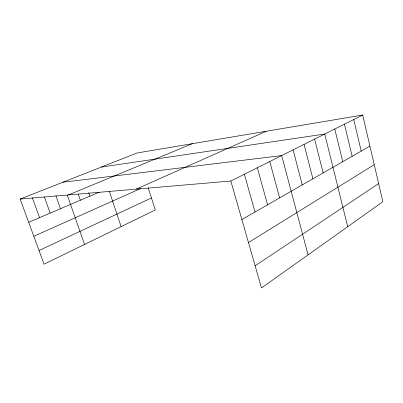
<?xml version="1.0" encoding="UTF-8"?>
<svg xmlns="http://www.w3.org/2000/svg" width="403" height="403" viewBox="0 0 403 403"><rect width="100%" height="100%" fill="white"/><g stroke="black" fill="none" stroke-linecap="round" stroke-linejoin="round"><path stroke-width="0.6" d="M255.139 265.779L378.644 183.607M248.465 242.525L374.246 164.701M241.876 219.559L369.919 146.098M230.823 181.033L362.7 115.036L382.85 201.707L261.502 287.964L230.823 181.033L20.15 199.067L44.063 264.182L155.266 209.968L148.198 187.753M39.041 250.505L151.447 197.959M33.812 236.264L140.748 188.478M136.143 189.133L266.282 131.247M28.678 222.29L99.244 192.171M68.419 194.931L192.453 143.654M20.15 199.067L137.126 152.959L362.7 115.036M101.274 167.089L324.742 134.033L347.713 226.682M62.818 182.247L281.687 155.578L308.058 254.867M32.316 197.631L39.57 217.645M44.34 196.83L50.173 213.116M55.906 195.727L60.495 208.709M67.296 195.082L84.534 244.45M78.318 194.306L80.363 200.231M88.725 192.634L89.919 196.15M109.309 191.198L121.107 226.622M244.384 174.242L255.008 212.028M257.356 167.754L267.577 204.815M269.778 161.538L279.622 197.908M293.107 149.861L302.255 184.922M304.074 144.375L312.904 178.811M314.612 139.1L323.141 172.937M334.782 129.005L342.752 161.684M344.444 124.174L352.146 156.293M353.738 119.52L361.199 151.1"/></g></svg>
